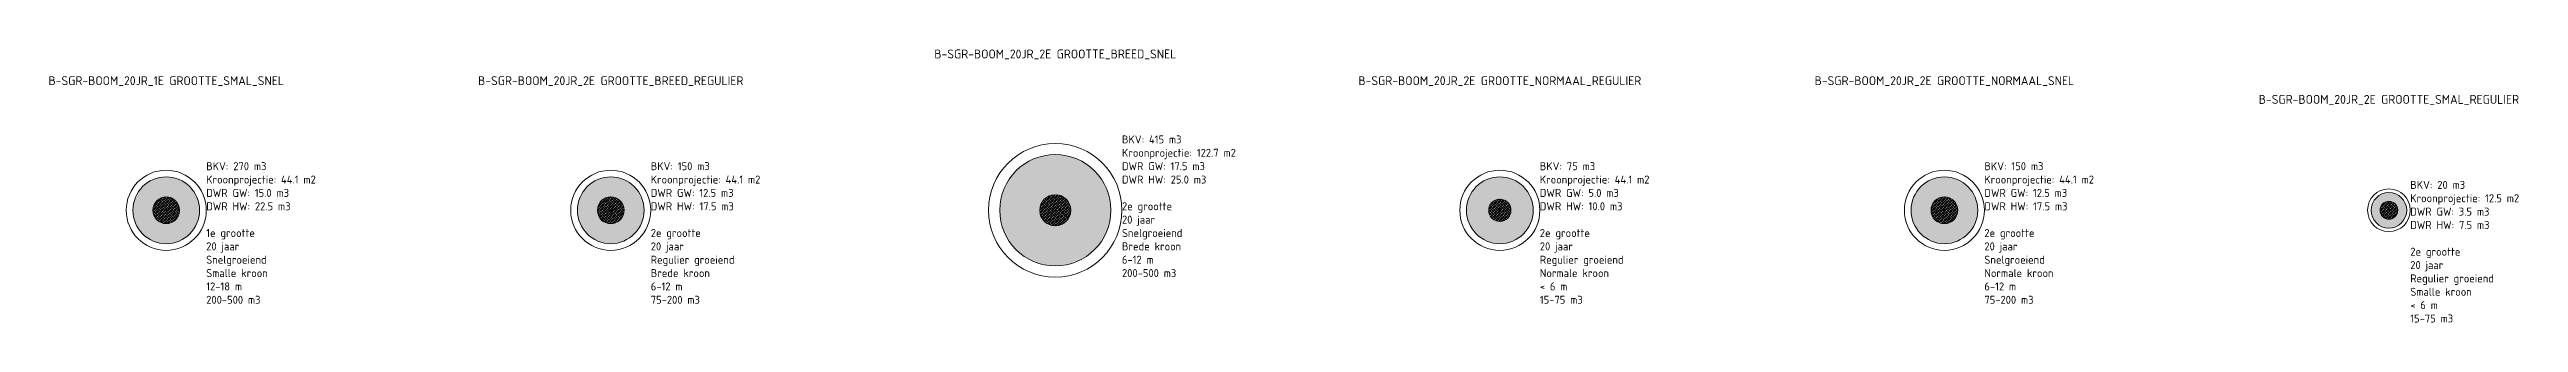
# Model space of a CAD drawing. Header units: metres. Extents: x -13 to 4465, y -15 to 526.
# Drawn here: x 836.9 to 1114.6, y -12.6 to 18.1 of the extents above; entities that cross this region are included whole.
import ezdxf

# ---------------------------------------------------------------- set-up
doc = ezdxf.new("R2010")
doc.units = ezdxf.units.M
for name, color, linetype, lineweight in [('B-GV-GR-BOOM-T18', 7, 'Continuous', 18), ('B-GV-GR-BOOM_KROON-G', 90, 'Continuous', 18), ('B-GV-GR-BOOM_KROON-V', 92, 'Continuous', 18), ('B-GV-GR-BOOM_OBSTAKELVRIJ_BOVENGRONDS-G', 10, 'Continuous', 18), ('B-GV-GR-BOOM_OBSTAKELVRIJ_ONDERGRONDS-A', 142, 'Continuous', 18), ('B-GV-GR-BOOM_OBSTAKELVRIJ_ONDERGRONDS-G', 142, 'Continuous', 18), ('B-GV-GR-BOOM_STABILITEITSKLUIT-A', 12, 'Continuous', 18), ('B-GV-GR-BOOM_STABILITEITSKLUIT-G', 10, 'Continuous', 18), ('B-GV-GR-BOOM_STAMPOSITIE-G', 7, 'Continuous', 18)]:
    doc.layers.add(name, color=color, linetype=linetype, lineweight=lineweight)
doc.styles.add('NLCS-ISO', font='NLCS-ISO.ttf')

# ---------------------------------------------------------------- blocks, each defined once
blk = doc.blocks.new('B-SGR-BOOM_20JR_1E GROOTTE_SMAL_SNEL')
at = {"layer": 'B-GV-GR-BOOM_KROON-V'}
h = blk.add_hatch(color=256, dxfattribs=at)
edge = h.paths.add_edge_path(flags=0)
edge.add_arc((0, 0), 3.75, 0, 360)
at = {"layer": 'B-GV-GR-BOOM_OBSTAKELVRIJ_ONDERGRONDS-A'}
h = blk.add_hatch(dxfattribs=at)
h.set_pattern_fill('AGR-OBSTAKELVRIJ_ONDERGRONDS-SO', color=256, style=0, pattern_type=2)
h.set_pattern_definition([(135, (-850, 0), (-0.141421356, -0.141421356), [])])
edge = h.paths.add_edge_path()
edge.add_arc((0, 0), 1.5, 0, 360)
at = {"layer": 'B-GV-GR-BOOM_STABILITEITSKLUIT-A'}
h = blk.add_hatch(dxfattribs=at)
h.set_pattern_fill('AGR-STABILITEITSKLUIT-SO', color=256, style=0, pattern_type=2)
h.set_pattern_definition([(45, (-850, 0), (-0.176776695, 0.176776695), [])])
edge = h.paths.add_edge_path()
edge.add_arc((0, 0), 1.5, 0, 360)
at = {"layer": 'B-GV-GR-BOOM_KROON-G'}
blk.add_circle((0, 0), 3.75, dxfattribs=at)
at = {"layer": 'B-GV-GR-BOOM_OBSTAKELVRIJ_BOVENGRONDS-G'}
blk.add_circle((0, 0), 4.5, dxfattribs=at)
at = {"layer": 'B-GV-GR-BOOM_OBSTAKELVRIJ_ONDERGRONDS-G'}
blk.add_circle((0, 0), 1.5, dxfattribs=at)
at = {"layer": 'B-GV-GR-BOOM_STABILITEITSKLUIT-G'}
blk.add_circle((0, 0), 1.5, dxfattribs=at)
at = {"layer": 'B-GV-GR-BOOM_STAMPOSITIE-G'}
for p, q in [((-0.15, 0), (0.15, 0)), ((0, 0.15), (0, -0.15))]:
    blk.add_line(p, q, dxfattribs=at)
at = {"layer": 'B-GV-GR-BOOM-T18', "style": 'NLCS-ISO'}
for tag, p in [('BKV', (4.5, 4.5)), ('Kroonprojectie', (4.5, 3)), ('DWR Grondwaterprofiel', (4.5, 1.5)), ('DWR Hangwaterprofiel', (4.5, 0)), ('Boomgrootte', (4.5, -3)), ('Beoogde omloop', (4.5, -4.5)), ('Groeitype', (4.5, -6)), ('Kroontype', (4.5, -7.5)), ('Boomhoogteklasse', (4.5, -9)), ('Boomkroonvolumeklasse', (4.5, -10.5))]:
    blk.add_attdef(tag, p, '', height=0.9, dxfattribs=at)
blk = doc.blocks.new('B-SGR-BOOM_20JR_2E GROOTTE_BREED_REGULIER')
at = {"layer": 'B-GV-GR-BOOM_KROON-V'}
h = blk.add_hatch(color=256, dxfattribs=at)
edge = h.paths.add_edge_path(flags=0)
edge.add_arc((0, 0), 3.75, 0, 360)
at = {"layer": 'B-GV-GR-BOOM_OBSTAKELVRIJ_ONDERGRONDS-A'}
h = blk.add_hatch(dxfattribs=at)
h.set_pattern_fill('AGR-OBSTAKELVRIJ_ONDERGRONDS-SO', color=256, style=0, pattern_type=2)
h.set_pattern_definition([(135, (-900, 0), (-0.141421356, -0.141421356), [])])
edge = h.paths.add_edge_path()
edge.add_arc((0, 0), 1.5, 0, 360)
at = {"layer": 'B-GV-GR-BOOM_STABILITEITSKLUIT-A'}
h = blk.add_hatch(dxfattribs=at)
h.set_pattern_fill('AGR-STABILITEITSKLUIT-SO', color=256, style=0, pattern_type=2)
h.set_pattern_definition([(45, (-900, 0), (-0.176776695, 0.176776695), [])])
edge = h.paths.add_edge_path()
edge.add_arc((0, 0), 1.5, 0, 360)
at = {"layer": 'B-GV-GR-BOOM_KROON-G'}
blk.add_circle((0, 0), 3.75, dxfattribs=at)
at = {"layer": 'B-GV-GR-BOOM_OBSTAKELVRIJ_BOVENGRONDS-G'}
blk.add_circle((0, 0), 4.5, dxfattribs=at)
at = {"layer": 'B-GV-GR-BOOM_OBSTAKELVRIJ_ONDERGRONDS-G'}
blk.add_circle((0, 0), 1.5, dxfattribs=at)
at = {"layer": 'B-GV-GR-BOOM_STABILITEITSKLUIT-G'}
blk.add_circle((0, 0), 1.5, dxfattribs=at)
at = {"layer": 'B-GV-GR-BOOM_STAMPOSITIE-G'}
for p, q in [((-0.15, 0), (0.15, 0)), ((0, 0.15), (0, -0.15))]:
    blk.add_line(p, q, dxfattribs=at)
at = {"layer": 'B-GV-GR-BOOM-T18', "style": 'NLCS-ISO'}
for tag, p in [('BKV', (4.5, 4.5)), ('Kroonprojectie', (4.5, 3)), ('DWR Grondwaterprofiel', (4.5, 1.5)), ('DWR Hangwaterprofiel', (4.5, 0)), ('Boomgrootte', (4.5, -3)), ('Beoogde omloop', (4.5, -4.5)), ('Groeitype', (4.5, -6)), ('Kroontype', (4.5, -7.5)), ('Boomhoogteklasse', (4.5, -9)), ('Boomkroonvolumeklasse', (4.5, -10.5))]:
    blk.add_attdef(tag, p, '', height=0.9, dxfattribs=at)
blk = doc.blocks.new('B-SGR-BOOM_20JR_2E GROOTTE_BREED_SNEL')
at = {"layer": 'B-GV-GR-BOOM_KROON-V'}
h = blk.add_hatch(color=256, dxfattribs=at)
edge = h.paths.add_edge_path(flags=0)
edge.add_arc((0, 0), 6.25, 0, 360)
at = {"layer": 'B-GV-GR-BOOM_OBSTAKELVRIJ_ONDERGRONDS-A'}
h = blk.add_hatch(dxfattribs=at)
h.set_pattern_fill('AGR-OBSTAKELVRIJ_ONDERGRONDS-SO', color=256, style=0, pattern_type=2)
h.set_pattern_definition([(135, (-950, 0), (-0.141421356, -0.141421356), [])])
edge = h.paths.add_edge_path()
edge.add_arc((0, 0), 1.75, 0, 360)
at = {"layer": 'B-GV-GR-BOOM_STABILITEITSKLUIT-A'}
h = blk.add_hatch(dxfattribs=at)
h.set_pattern_fill('AGR-STABILITEITSKLUIT-SO', color=256, style=0, pattern_type=2)
h.set_pattern_definition([(45, (-950, 0), (-0.176776695, 0.176776695), [])])
edge = h.paths.add_edge_path()
edge.add_arc((0, 0), 1.75, 0, 360)
at = {"layer": 'B-GV-GR-BOOM_KROON-G'}
blk.add_circle((0, 0), 6.25, dxfattribs=at)
at = {"layer": 'B-GV-GR-BOOM_OBSTAKELVRIJ_BOVENGRONDS-G'}
blk.add_circle((0, 0), 7.5, dxfattribs=at)
at = {"layer": 'B-GV-GR-BOOM_OBSTAKELVRIJ_ONDERGRONDS-G'}
blk.add_circle((0, 0), 1.75, dxfattribs=at)
at = {"layer": 'B-GV-GR-BOOM_STABILITEITSKLUIT-G'}
blk.add_circle((0, 0), 1.75, dxfattribs=at)
at = {"layer": 'B-GV-GR-BOOM_STAMPOSITIE-G'}
for p, q in [((-0.15, 0), (0.15, 0)), ((0, 0.15), (0, -0.15))]:
    blk.add_line(p, q, dxfattribs=at)
at = {"layer": 'B-GV-GR-BOOM-T18', "style": 'NLCS-ISO'}
for tag, p in [('BKV', (7.5, 7.5)), ('Kroonprojectie', (7.5, 6)), ('DWR Grondwaterprofiel', (7.5, 4.5)), ('DWR Hangwaterprofiel', (7.5, 3)), ('Boomgrootte', (7.5, 0)), ('Beoogde omloop', (7.5, -1.5)), ('Groeitype', (7.5, -3)), ('Kroontype', (7.5, -4.5)), ('Boomhoogteklasse', (7.5, -6)), ('Boomkroonvolumeklasse', (7.5, -7.5))]:
    blk.add_attdef(tag, p, '', height=0.9, dxfattribs=at)
blk = doc.blocks.new('B-SGR-BOOM_20JR_2E GROOTTE_NORMAAL_REGULIER')
at = {"layer": 'B-GV-GR-BOOM_KROON-V'}
h = blk.add_hatch(color=256, dxfattribs=at)
edge = h.paths.add_edge_path(flags=0)
edge.add_arc((0, 0), 3.75, 0, 360)
at = {"layer": 'B-GV-GR-BOOM_OBSTAKELVRIJ_ONDERGRONDS-A'}
h = blk.add_hatch(dxfattribs=at)
h.set_pattern_fill('AGR-OBSTAKELVRIJ_ONDERGRONDS-SO', color=256, style=0, pattern_type=2)
h.set_pattern_definition([(135, (-1000, 0), (-0.141421356, -0.141421356), [])])
edge = h.paths.add_edge_path()
edge.add_arc((0, 0), 1.25, 0, 360)
at = {"layer": 'B-GV-GR-BOOM_STABILITEITSKLUIT-A'}
h = blk.add_hatch(dxfattribs=at)
h.set_pattern_fill('AGR-STABILITEITSKLUIT-SO', color=256, style=0, pattern_type=2)
h.set_pattern_definition([(45, (-1000, 0), (-0.176776695, 0.176776695), [])])
edge = h.paths.add_edge_path()
edge.add_arc((0, 0), 1.25, 0, 360)
at = {"layer": 'B-GV-GR-BOOM_KROON-G'}
blk.add_circle((0, 0), 3.75, dxfattribs=at)
at = {"layer": 'B-GV-GR-BOOM_OBSTAKELVRIJ_BOVENGRONDS-G'}
blk.add_circle((0, 0), 4.5, dxfattribs=at)
at = {"layer": 'B-GV-GR-BOOM_OBSTAKELVRIJ_ONDERGRONDS-G'}
blk.add_circle((0, 0), 1.25, dxfattribs=at)
at = {"layer": 'B-GV-GR-BOOM_STABILITEITSKLUIT-G'}
blk.add_circle((0, 0), 1.25, dxfattribs=at)
at = {"layer": 'B-GV-GR-BOOM_STAMPOSITIE-G'}
for p, q in [((-0.15, 0), (0.15, 0)), ((0, 0.15), (0, -0.15))]:
    blk.add_line(p, q, dxfattribs=at)
at = {"layer": 'B-GV-GR-BOOM-T18', "style": 'NLCS-ISO'}
for tag, p in [('BKV', (4.5, 4.5)), ('Kroonprojectie', (4.5, 3)), ('DWR Grondwaterprofiel', (4.5, 1.5)), ('DWR Hangwaterprofiel', (4.5, 0)), ('Boomgrootte', (4.5, -3)), ('Beoogde omloop', (4.5, -4.5)), ('Groeitype', (4.5, -6)), ('Kroontype', (4.5, -7.5)), ('Boomhoogteklasse', (4.5, -9)), ('Boomkroonvolumeklasse', (4.5, -10.5))]:
    blk.add_attdef(tag, p, '', height=0.9, dxfattribs=at)
blk = doc.blocks.new('B-SGR-BOOM_20JR_2E GROOTTE_NORMAAL_SNEL')
at = {"layer": 'B-GV-GR-BOOM_KROON-V'}
h = blk.add_hatch(color=256, dxfattribs=at)
edge = h.paths.add_edge_path(flags=0)
edge.add_arc((0, 0), 3.75, 0, 360)
at = {"layer": 'B-GV-GR-BOOM_OBSTAKELVRIJ_ONDERGRONDS-A'}
h = blk.add_hatch(dxfattribs=at)
h.set_pattern_fill('AGR-OBSTAKELVRIJ_ONDERGRONDS-SO', color=256, style=0, pattern_type=2)
h.set_pattern_definition([(135, (-1050, 0), (-0.141421356, -0.141421356), [])])
edge = h.paths.add_edge_path()
edge.add_arc((0, 0), 1.5, 0, 360)
at = {"layer": 'B-GV-GR-BOOM_STABILITEITSKLUIT-A'}
h = blk.add_hatch(dxfattribs=at)
h.set_pattern_fill('AGR-STABILITEITSKLUIT-SO', color=256, style=0, pattern_type=2)
h.set_pattern_definition([(45, (-1050, 0), (-0.176776695, 0.176776695), [])])
edge = h.paths.add_edge_path()
edge.add_arc((0, 0), 1.5, 0, 360)
at = {"layer": 'B-GV-GR-BOOM_KROON-G'}
blk.add_circle((0, 0), 3.75, dxfattribs=at)
at = {"layer": 'B-GV-GR-BOOM_OBSTAKELVRIJ_BOVENGRONDS-G'}
blk.add_circle((0, 0), 4.5, dxfattribs=at)
at = {"layer": 'B-GV-GR-BOOM_OBSTAKELVRIJ_ONDERGRONDS-G'}
blk.add_circle((0, 0), 1.5, dxfattribs=at)
at = {"layer": 'B-GV-GR-BOOM_STABILITEITSKLUIT-G'}
blk.add_circle((0, 0), 1.5, dxfattribs=at)
at = {"layer": 'B-GV-GR-BOOM_STAMPOSITIE-G'}
for p, q in [((-0.15, 0), (0.15, 0)), ((0, 0.15), (0, -0.15))]:
    blk.add_line(p, q, dxfattribs=at)
at = {"layer": 'B-GV-GR-BOOM-T18', "style": 'NLCS-ISO'}
for tag, p in [('BKV', (4.5, 4.5)), ('Kroonprojectie', (4.5, 3)), ('DWR Grondwaterprofiel', (4.5, 1.5)), ('DWR Hangwaterprofiel', (4.5, 0)), ('Boomgrootte', (4.5, -3)), ('Beoogde omloop', (4.5, -4.5)), ('Groeitype', (4.5, -6)), ('Kroontype', (4.5, -7.5)), ('Boomhoogteklasse', (4.5, -9)), ('Boomkroonvolumeklasse', (4.5, -10.5))]:
    blk.add_attdef(tag, p, '', height=0.9, dxfattribs=at)
blk = doc.blocks.new('B-SGR-BOOM_20JR_2E GROOTTE_SMAL_REGULIER')
at = {"layer": 'B-GV-GR-BOOM_KROON-V'}
h = blk.add_hatch(color=256, dxfattribs=at)
edge = h.paths.add_edge_path(flags=0)
edge.add_arc((0, 0), 2, 0, 360)
at = {"layer": 'B-GV-GR-BOOM_OBSTAKELVRIJ_ONDERGRONDS-A'}
h = blk.add_hatch(dxfattribs=at)
h.set_pattern_fill('AGR-OBSTAKELVRIJ_ONDERGRONDS-SO', color=256, style=0, pattern_type=2)
h.set_pattern_definition([(135, (-1100, 0), (-0.141421356, -0.141421356), [])])
edge = h.paths.add_edge_path()
edge.add_arc((0, 0), 1, 0, 360)
at = {"layer": 'B-GV-GR-BOOM_STABILITEITSKLUIT-A'}
h = blk.add_hatch(dxfattribs=at)
h.set_pattern_fill('AGR-STABILITEITSKLUIT-SO', color=256, style=0, pattern_type=2)
h.set_pattern_definition([(45, (-1100, 0), (-0.176776695, 0.176776695), [])])
edge = h.paths.add_edge_path()
edge.add_arc((0, 0), 1, 0, 360)
at = {"layer": 'B-GV-GR-BOOM_KROON-G'}
blk.add_circle((0, 0), 2, dxfattribs=at)
at = {"layer": 'B-GV-GR-BOOM_OBSTAKELVRIJ_BOVENGRONDS-G'}
blk.add_circle((0, 0), 2.4, dxfattribs=at)
at = {"layer": 'B-GV-GR-BOOM_OBSTAKELVRIJ_ONDERGRONDS-G'}
blk.add_circle((0, 0), 1, dxfattribs=at)
at = {"layer": 'B-GV-GR-BOOM_STABILITEITSKLUIT-G'}
blk.add_circle((0, 0), 1, dxfattribs=at)
at = {"layer": 'B-GV-GR-BOOM_STAMPOSITIE-G'}
for p, q in [((-0.15, 0), (0.15, 0)), ((0, 0.15), (0, -0.15))]:
    blk.add_line(p, q, dxfattribs=at)
at = {"layer": 'B-GV-GR-BOOM-T18', "style": 'NLCS-ISO'}
for tag, p in [('BKV', (2.4, 2.4)), ('Kroonprojectie', (2.4, 0.9)), ('DWR Grondwaterprofiel', (2.4, -0.6)), ('DWR Hangwaterprofiel', (2.4, -2.1)), ('Boomgrootte', (2.4, -5.1)), ('Beoogde omloop', (2.4, -6.6)), ('Groeitype', (2.4, -8.1)), ('Kroontype', (2.4, -9.6)), ('Boomhoogteklasse', (2.4, -11.1)), ('Boomkroonvolumeklasse', (2.4, -12.6))]:
    blk.add_attdef(tag, p, '', height=0.9, dxfattribs=at)

msp = doc.modelspace()

# ---------------------------------------------------------------- block references
for name, p, values in [('B-SGR-BOOM_20JR_2E GROOTTE_BREED_SNEL', (950, 0), {'DWR Hangwaterprofiel': 'DWR HW: 25.0 m3', 'DWR Grondwaterprofiel': 'DWR GW: 17.5 m3', 'Boomgrootte': '2e grootte', 'Beoogde omloop': '20 jaar', 'Groeitype': 'Snelgroeiend', 'Kroontype': 'Brede kroon', 'Boomhoogteklasse': '6-12 m', 'Boomkroonvolumeklasse': '200-500 m3', 'Kroonprojectie': 'Kroonprojectie: 122.7 m2', 'BKV': 'BKV: 415 m3'}), ('B-SGR-BOOM_20JR_1E GROOTTE_SMAL_SNEL', (850, 0), {'DWR Hangwaterprofiel': 'DWR HW: 22.5 m3', 'DWR Grondwaterprofiel': 'DWR GW: 15.0 m3', 'Boomgrootte': '1e grootte', 'Beoogde omloop': '20 jaar', 'Groeitype': 'Snelgroeiend', 'Kroontype': 'Smalle kroon', 'Boomhoogteklasse': '12-18 m', 'Boomkroonvolumeklasse': '200-500 m3', 'Kroonprojectie': 'Kroonprojectie: 44.1 m2', 'BKV': 'BKV: 270 m3'}), ('B-SGR-BOOM_20JR_2E GROOTTE_BREED_REGULIER', (900, 0), {'DWR Hangwaterprofiel': 'DWR HW: 17.5 m3', 'DWR Grondwaterprofiel': 'DWR GW: 12.5 m3', 'Boomgrootte': '2e grootte', 'Beoogde omloop': '20 jaar', 'Groeitype': 'Regulier groeiend', 'Kroontype': 'Brede kroon', 'Boomhoogteklasse': '6-12 m', 'Boomkroonvolumeklasse': '75-200 m3', 'Kroonprojectie': 'Kroonprojectie: 44.1 m2', 'BKV': 'BKV: 150 m3'}), ('B-SGR-BOOM_20JR_2E GROOTTE_NORMAAL_REGULIER', (1000, 0), {'DWR Hangwaterprofiel': 'DWR HW: 10.0 m3', 'DWR Grondwaterprofiel': 'DWR GW: 5.0 m3', 'Boomgrootte': '2e grootte', 'Beoogde omloop': '20 jaar', 'Groeitype': 'Regulier groeiend', 'Kroontype': 'Normale kroon', 'Boomhoogteklasse': '< 6 m', 'Boomkroonvolumeklasse': '15-75 m3', 'Kroonprojectie': 'Kroonprojectie: 44.1 m2', 'BKV': 'BKV: 75 m3'}), ('B-SGR-BOOM_20JR_2E GROOTTE_NORMAAL_SNEL', (1050, 0), {'DWR Hangwaterprofiel': 'DWR HW: 17.5 m3', 'DWR Grondwaterprofiel': 'DWR GW: 12.5 m3', 'Boomgrootte': '2e grootte', 'Beoogde omloop': '20 jaar', 'Groeitype': 'Snelgroeiend', 'Kroontype': 'Normale kroon', 'Boomhoogteklasse': '6-12 m', 'Boomkroonvolumeklasse': '75-200 m3', 'Kroonprojectie': 'Kroonprojectie: 44.1 m2', 'BKV': 'BKV: 150 m3'}), ('B-SGR-BOOM_20JR_2E GROOTTE_SMAL_REGULIER', (1100, 0), {'DWR Hangwaterprofiel': 'DWR HW: 7.5 m3', 'DWR Grondwaterprofiel': 'DWR GW: 3.5 m3', 'Boomgrootte': '2e grootte', 'Beoogde omloop': '20 jaar', 'Groeitype': 'Regulier groeiend', 'Kroontype': 'Smalle kroon', 'Boomhoogteklasse': '< 6 m', 'Boomkroonvolumeklasse': '15-75 m3', 'Kroonprojectie': 'Kroonprojectie: 12.5 m2', 'BKV': 'BKV: 20 m3'})]:
    msp.add_blockref(name, p).add_auto_attribs(values)

# ---------------------------------------------------------------- texts
at = {"char_height": 1, "attachment_point": 5, "style": 'NLCS-ISO'}
for s, insert in [('B-SGR-BOOM_20JR_2E GROOTTE_BREED_SNEL', (950, 17.5)), ('B-SGR-BOOM_20JR_1E GROOTTE_SMAL_SNEL', (850, 14.5)), ('B-SGR-BOOM_20JR_2E GROOTTE_BREED_REGULIER', (900, 14.5)), ('B-SGR-BOOM_20JR_2E GROOTTE_NORMAAL_REGULIER', (1000, 14.5)), ('B-SGR-BOOM_20JR_2E GROOTTE_NORMAAL_SNEL', (1050, 14.5)), ('B-SGR-BOOM_20JR_2E GROOTTE_SMAL_REGULIER', (1100, 12.4))]:
    msp.add_mtext(s, dxfattribs=dict(at, insert=insert))

doc.saveas('drawing.dxf')
